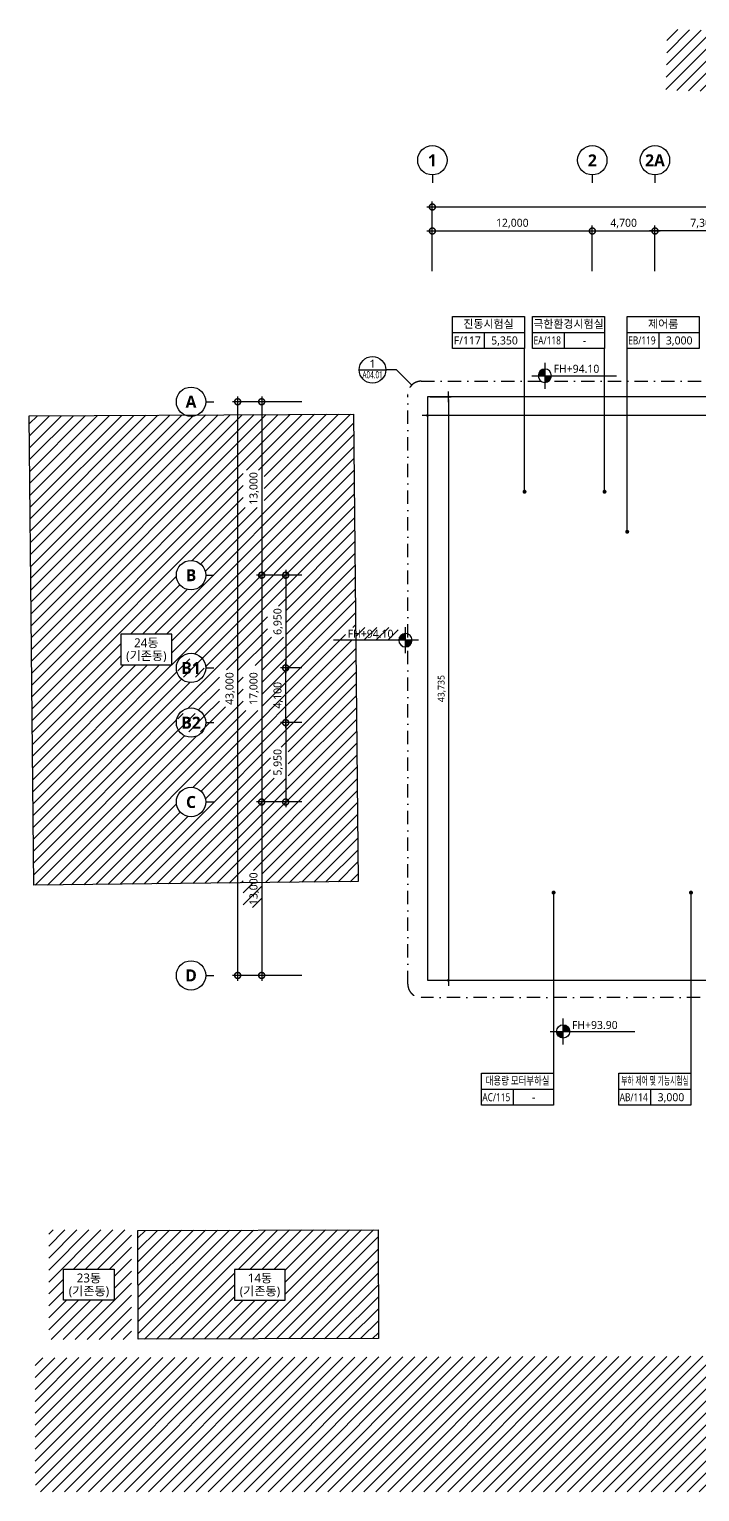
# Model space of a CAD drawing. Header units: millimetres. Extents: x -145104 to 501096, y 3876 to 113496.
# Drawn here: x 12062 to 62355, y 3876 to 113496 of the extents above; entities that cross this region are included whole.
import ezdxf
from ezdxf.enums import TextEntityAlignment as Align

# ---------------------------------------------------------------- set-up
doc = ezdxf.new("R2010")
doc.units = ezdxf.units.MM
doc.header["$LTSCALE"] = 200
doc.linetypes.add('DASHDOT-GAUN', pattern=[10, 5, -2.5, 0, -2.5])
doc.layers.get('DEFPOINTS').update_dxf_attribs({"color": 137})
doc.layers.add('@도면수정사항', color=7, linetype='Continuous', plot=False)
doc.layers.add('AREA', color=30, linetype='Continuous', plot=False)
for name, color, linetype in [('DIM', 7, 'Continuous'), ('HAT', 8, 'Continuous'), ('PIA0-DIM', 7, 'Continuous'), ('SYM', 6, 'Continuous'), ('SYM-BUB', 3, 'Continuous'), ('SYM-LEAD', 6, 'Continuous'), ('SYM-LEVEL', 7, 'Continuous'), ('TEXT', 3, 'Continuous'), ('TEXT-NOTE', 6, 'Continuous')]:
    doc.layers.add(name, color=color, linetype=linetype)
doc.styles.add('$0$스타일1', font='malgun.ttf')
doc.styles.add('맑은고딕B', font='malgunbd.ttf')
doc.styles.add('스타일1', font='malgun.ttf')
doc.dimstyles.new('CJA', dxfattribs={"dimscale": 300, "dimtxt": 2.7, "dimasz": 1, "dimexe": 2, "dimexo": 3, "dimgap": 1, "dimtad": 1, "dimdec": 0, "dimzin": 1, "dimdsep": 46, "dimlunit": 6, "dimtxsty": '$0$스타일1', "dimblk": 'CJDOT', "dimcen": 0.09, "dimdle": 1, "dimclrd": 256, "dimclre": 256, "dimclrt": 3, "dimadec": 0, "dimazin": 0, "dimtfac": 1, "dimtdec": 0, "dimtix": 1, "dimtmove": 2, "dimatfit": 3, "dimldrblk": 'CJDOT', "dimfxl": 1, "dimtolj": 1, "dimtzin": 1, "dimarcsym": 0})
doc.dimstyles.new('DIM-QD 1', dxfattribs={"dimtxt": 3, "dimasz": 1.5, "dimexe": 1, "dimexo": 0, "dimgap": 1, "dimtad": 1, "dimdec": 3, "dimdsep": 46, "dimlunit": 6, "dimtxsty": '$0$스타일1', "dimblk1": 'ARCHTICK', "dimblk2": 'ARCHTICK', "dimsah": 1, "dimcen": 0, "dimclrd": 256, "dimclre": 256, "dimclrt": 3, "dimazin": 2, "dimtfac": 1, "dimtdec": 3, "dimtix": 1, "dimtmove": 2, "dimatfit": 3, "dimldrblk": 'ARCHTICK', "dimfxl": 1, "dimtolj": 1, "dimtzin": 0, "dimarcsym": 0})
doc.dimstyles.new('GAUN-200', dxfattribs={"dimscale": 200, "dimtxt": 3, "dimasz": 1, "dimexe": 1, "dimexo": 1, "dimgap": 1, "dimtad": 1, "dimdec": 0, "dimzin": 1, "dimdsep": 46, "dimlunit": 6, "dimtxsty": '스타일1', "dimblk": 'CJDOT', "dimcen": 0.09, "dimdle": 1, "dimclrd": 256, "dimclre": 256, "dimclrt": 3, "dimadec": 0, "dimazin": 0, "dimtfac": 1, "dimtdec": 0, "dimtix": 1, "dimtmove": 2, "dimatfit": 3, "dimldrblk": 'CJDOT', "dimfxl": 1, "dimtolj": 1, "dimtzin": 1, "dimarcsym": 0})
pattern_1 = [(45, (796.06, -323.8), (-449.0128, 449.0128), [])]

# ---------------------------------------------------------------- blocks, each defined once
blk = doc.blocks.new('_DotSmall')
at = {"color": 0, "linetype": 'ByBlock', "const_width": 0.5}
blk.add_lwpolyline([(-0.0625, 0, 1), (0.0625, 0, 1)], format="xyb", close=True, dxfattribs=at)
blk = doc.blocks.new('*D15')
at = {"layer": 'DEFPOINTS', "color": 0, "transparency": 16777216}
for p in [(27696, 85576), (33096, 85576), (33096, 42576)]:
    blk.add_point(p, dxfattribs=at)
at = {"layer": 'DIM', "color": 7, "lineweight": -2, "transparency": 16777216}
for p, q in [((32496, 85576), (27296, 85576)), ((27696, 42176), (27696, 85976)), ((32496, 42576), (27296, 42576))]:
    blk.add_line(p, q, dxfattribs=at)
at = {"layer": 'DIM', "color": 7, "lineweight": -2, "transparency": 16777216, "xscale": 900, "yscale": 900, "zscale": 900}
for p, rotation in [((27696, 85576), 90), ((27696, 42576), 270)]:
    blk.add_blockref('_DotSmall', p, dxfattribs=dict(at, rotation=rotation))
at = {"layer": 'DIM', "color": 3, "transparency": 16777216, "insert": (27136, 64076), "char_height": 600, "attachment_point": 5, "rotation": 90, "style": '$0$스타일1'}
blk.add_mtext('\\A1;43,000', dxfattribs=at)
blk = doc.blocks.new('CJDOT')
blk.add_line((-2, 0), (2, 0))
at = {"const_width": 0.5}
blk.add_lwpolyline([(-0.25, 0, 1), (0.25, 0, 1)], format="xyb", close=True, dxfattribs=at)
blk = doc.blocks.new('*D16')
at = {"layer": 'DEFPOINTS', "color": 0, "transparency": 16777216}
for p in [(33096, 85576), (29496, 72576), (33096, 72576)]:
    blk.add_point(p, dxfattribs=at)
at = {"layer": 'DIM', "color": 7, "lineweight": -2, "transparency": 16777216}
for p, q in [((32496, 85576), (29096, 85576)), ((29496, 85976), (29496, 72176)), ((32496, 72576), (29096, 72576))]:
    blk.add_line(p, q, dxfattribs=at)
at = {"layer": 'DIM', "color": 7, "lineweight": -2, "transparency": 16777216, "xscale": 900, "yscale": 900, "zscale": 900}
for p, rotation in [((29496, 85576), 90), ((29496, 72576), 270)]:
    blk.add_blockref('_DotSmall', p, dxfattribs=dict(at, rotation=rotation))
at = {"layer": 'DIM', "color": 3, "transparency": 16777216, "insert": (28934, 79076), "char_height": 600, "attachment_point": 5, "rotation": 90, "style": '$0$스타일1'}
blk.add_mtext('\\A1;13,000', dxfattribs=at)
blk = doc.blocks.new('*D17')
at = {"layer": 'DEFPOINTS', "color": 0, "transparency": 16777216}
for p in [(33096, 55576), (29496, 42576), (33096, 42576)]:
    blk.add_point(p, dxfattribs=at)
at = {"layer": 'DIM', "color": 7, "lineweight": -2, "transparency": 16777216}
for p, q in [((29496, 55976), (29496, 42176)), ((32496, 55576), (29096, 55576)), ((32496, 42576), (29096, 42576))]:
    blk.add_line(p, q, dxfattribs=at)
at = {"layer": 'DIM', "color": 7, "lineweight": -2, "transparency": 16777216, "xscale": 900, "yscale": 900, "zscale": 900}
for p, rotation in [((29496, 55576), 90), ((29496, 42576), 270)]:
    blk.add_blockref('_DotSmall', p, dxfattribs=dict(at, rotation=rotation))
at = {"layer": 'DIM', "color": 3, "transparency": 16777216, "insert": (28934, 49076), "char_height": 600, "attachment_point": 5, "rotation": 90, "style": '$0$스타일1'}
blk.add_mtext('\\A1;13,000', dxfattribs=at)
blk = doc.blocks.new('*D18')
at = {"layer": 'DEFPOINTS', "color": 0, "transparency": 16777216}
for p in [(113296, 100176), (42296, 94776), (113296, 94776)]:
    blk.add_point(p, dxfattribs=at)
at = {"layer": 'DIM', "color": 7, "lineweight": -2, "transparency": 16777216}
for p, q in [((41896, 100176), (113696, 100176)), ((42296, 95376), (42296, 100576)), ((113296, 95376), (113296, 100576))]:
    blk.add_line(p, q, dxfattribs=at)
at = {"layer": 'DIM', "color": 7, "lineweight": -2, "transparency": 16777216, "xscale": 900, "yscale": 900, "zscale": 900, "rotation": 180}
blk.add_blockref('_DotSmall', (42296, 100176), dxfattribs=at)
at = {"layer": 'DIM', "color": 7, "lineweight": -2, "transparency": 16777216, "xscale": 900, "yscale": 900, "zscale": 900}
blk.add_blockref('_DotSmall', (113296, 100176), dxfattribs=at)
at = {"layer": 'DIM', "color": 3, "transparency": 16777216, "insert": (77796, 100738), "char_height": 600, "attachment_point": 5, "style": '스타일1'}
blk.add_mtext('\\A1;71,000', dxfattribs=at)
blk = doc.blocks.new('*D22')
at = {"layer": 'DEFPOINTS', "color": 0, "transparency": 16777216}
for p in [(58996, 98376), (54296, 94776), (58996, 94776)]:
    blk.add_point(p, dxfattribs=at)
at = {"layer": 'DIM', "color": 7, "lineweight": -2, "transparency": 16777216}
for p, q in [((54296, 95376), (54296, 98776)), ((58996, 95376), (58996, 98776)), ((53896, 98376), (59396, 98376))]:
    blk.add_line(p, q, dxfattribs=at)
at = {"layer": 'DIM', "color": 7, "lineweight": -2, "transparency": 16777216, "xscale": 900, "yscale": 900, "zscale": 900, "rotation": 180}
blk.add_blockref('_DotSmall', (54296, 98376), dxfattribs=at)
at = {"layer": 'DIM', "color": 7, "lineweight": -2, "transparency": 16777216, "xscale": 900, "yscale": 900, "zscale": 900}
blk.add_blockref('_DotSmall', (58996, 98376), dxfattribs=at)
at = {"layer": 'DIM', "color": 3, "transparency": 16777216, "insert": (56646, 98937), "char_height": 600, "attachment_point": 5, "style": '스타일1'}
blk.add_mtext('\\A1;4,700', dxfattribs=at)
blk = doc.blocks.new('*D23')
at = {"layer": 'DEFPOINTS', "color": 0, "transparency": 16777216}
for p in [(54296, 98376), (42296, 94776), (54296, 94776)]:
    blk.add_point(p, dxfattribs=at)
at = {"layer": 'DIM', "color": 7, "lineweight": -2, "transparency": 16777216}
for p, q in [((42296, 95376), (42296, 98776)), ((54296, 95376), (54296, 98776)), ((41896, 98376), (54696, 98376))]:
    blk.add_line(p, q, dxfattribs=at)
at = {"layer": 'DIM', "color": 7, "lineweight": -2, "transparency": 16777216, "xscale": 900, "yscale": 900, "zscale": 900, "rotation": 180}
blk.add_blockref('_DotSmall', (42296, 98376), dxfattribs=at)
at = {"layer": 'DIM', "color": 7, "lineweight": -2, "transparency": 16777216, "xscale": 900, "yscale": 900, "zscale": 900}
blk.add_blockref('_DotSmall', (54296, 98376), dxfattribs=at)
at = {"layer": 'DIM', "color": 3, "transparency": 16777216, "insert": (48296, 98938), "char_height": 600, "attachment_point": 5, "style": '스타일1'}
blk.add_mtext('\\A1;12,000', dxfattribs=at)
blk = doc.blocks.new('NEW_BUB')
at = {"layer": 'SYM-BUB', "color": 6}
blk.add_line((0, 3), (0, 0), dxfattribs=at)
blk.add_circle((0, 8.5), 5.5, dxfattribs=at)
at = {"layer": 'SYM-BUB', "color": 3, "style": '맑은고딕B'}
blk.add_attdef('X', text='', height=4.5, dxfattribs=at).set_placement((0, 8.5), align=Align.MIDDLE)
blk = doc.blocks.new('room')
at = {"layer": 'TEXT-NOTE'}
for p, q in [((0, 0), (0, 12)), ((0, 12), (27, 12)), ((27, 12), (27, 0)), ((0, 6), (27, 6)), ((12, 0), (12, 6)), ((27, 0), (0, 0))]:
    blk.add_line(p, q, dxfattribs=at)
at = {"layer": 'TEXT-NOTE', "color": 3, "style": '스타일1'}
for tag, p in [('실명', (13.5, 9.28)), ('101', (5.53, 3.02)), ('2400', (19.5, 3))]:
    blk.add_attdef(tag, text='', height=3, dxfattribs=at).set_placement(p, align=Align.MIDDLE)
blk = doc.blocks.new('_ARCHTICK')
at = {"color": 0, "linetype": 'ByBlock', "const_width": 0.15}
blk.add_lwpolyline([(-0.5, -0.5), (0.5, 0.5)], dxfattribs=at)
blk = doc.blocks.new('DET1')
at = {"layer": 'SYM', "color": 6}
blk.add_line((0, 0), (10, 0), dxfattribs=at)
blk.add_circle((5, 0), 5, dxfattribs=at)
at = {"layer": 'SYM', "color": 3, "style": '스타일1'}
blk.add_attdef('1', text='', height=3, dxfattribs=at).set_placement((5, 2.25), align=Align.MIDDLE)
at = {"layer": 'SYM', "color": 3, "style": '스타일1', "width": 0.84071}
blk.add_attdef('A2.01', text='', height=2.7, dxfattribs=at).set_placement((1.24, -3.19), (9.23, -3.19), align=Align.FIT)
blk = doc.blocks.new('LEVEL1')
at = {"layer": 'SYM-LEVEL'}
h = blk.add_hatch(color=6, dxfattribs=at)
edge = h.paths.add_edge_path()
edge.add_ellipse((4.87, 0), major_axis=(1.77, 1.77), ratio=1, start_angle=405, end_angle=495)
edge.add_line((2.37, 0), (4.87, 0))
edge.add_line((4.87, 0), (4.87, 2.5))
edge = h.paths.add_edge_path()
edge.add_ellipse((4.87, 0), major_axis=(1.77, 1.77), ratio=1, start_angle=225, end_angle=315)
edge.add_line((7.37, 0), (4.87, 0))
edge.add_line((4.87, 0), (4.87, -2.5))
at = {"layer": 'SYM-LEVEL', "color": 6}
for p, q in [((0, 0), (9.74, 0)), ((4.87, 4.87), (4.87, -4.87)), ((9.07, 0), (31.8, 0))]:
    blk.add_line(p, q, dxfattribs=at)
blk.add_ellipse((4.87, 0), major_axis=(1.77, 1.77), ratio=1, start_param=5.497787, end_param=11.780972, dxfattribs=at)
at = {"layer": 'SYM-LEVEL', "color": 3, "style": '스타일1'}
for tag, p in [('1층-바닥마감', (8.16, 1.11)), ('EL-+100', (8.16, -3.93))]:
    blk.add_attdef(tag, p, '', height=3, dxfattribs=at)
blk = doc.blocks.new('*D147')
at = {"layer": 'DEFPOINTS', "color": 0, "transparency": 16777216}
for p in [(58996, 98376), (58996, 94776), (66296, 94776)]:
    blk.add_point(p, dxfattribs=at)
at = {"layer": 'DIM', "color": 7, "lineweight": -2, "transparency": 16777216}
for p, q in [((58996, 95376), (58996, 98776)), ((66296, 95376), (66296, 98776)), ((66696, 98376), (58596, 98376))]:
    blk.add_line(p, q, dxfattribs=at)
at = {"layer": 'DIM', "color": 7, "lineweight": -2, "transparency": 16777216, "xscale": 900, "yscale": 900, "zscale": 900, "rotation": 180}
blk.add_blockref('_DotSmall', (58996, 98376), dxfattribs=at)
at = {"layer": 'DIM', "color": 7, "lineweight": -2, "transparency": 16777216, "xscale": 900, "yscale": 900, "zscale": 900}
blk.add_blockref('_DotSmall', (66296, 98376), dxfattribs=at)
at = {"layer": 'DIM', "color": 3, "transparency": 16777216, "insert": (62646, 98937), "char_height": 600, "attachment_point": 5, "style": '스타일1'}
blk.add_mtext('\\A1;7,300', dxfattribs=at)
blk = doc.blocks.new('*D175')
at = {"layer": 'DEFPOINTS', "color": 0, "transparency": 16777216}
for p in [(41929, 85944), (41929, 42209), (43502, 42209)]:
    blk.add_point(p, dxfattribs=at)
at = {"layer": 'PIA0-DIM', "lineweight": -2, "transparency": 16777216}
for p, q in [((42129, 85944), (43702, 85944)), ((43502, 85744), (43502, 42409)), ((42129, 42209), (43702, 42209))]:
    blk.add_line(p, q, dxfattribs=at)
at = {"layer": 'PIA0-DIM', "lineweight": -2, "transparency": 16777216, "xscale": 200, "yscale": 200, "zscale": 200}
for p, rotation in [((43502, 85944), 90), ((43502, 42209), 270)]:
    blk.add_blockref('CJDOT', p, dxfattribs=dict(at, rotation=rotation))
at = {"layer": 'PIA0-DIM', "color": 3, "transparency": 16777216, "insert": (43002, 64076), "char_height": 500, "attachment_point": 5, "rotation": 90, "style": '스타일1'}
blk.add_mtext('\\A1;43,735', dxfattribs=at)
blk = doc.blocks.new('*D176')
at = {"layer": 'DEFPOINTS', "color": 0, "transparency": 16777216}
for p in [(41929, 85944), (113964, 85944), (41929, 84550)]:
    blk.add_point(p, dxfattribs=at)
at = {"layer": 'PIA0-DIM', "lineweight": -2, "transparency": 16777216}
for p, q in [((41929, 85744), (41929, 84350)), ((113964, 85744), (113964, 84350)), ((113764, 84550), (42129, 84550))]:
    blk.add_line(p, q, dxfattribs=at)
at = {"layer": 'PIA0-DIM', "lineweight": -2, "transparency": 16777216, "xscale": 200, "yscale": 200, "zscale": 200, "rotation": 180}
blk.add_blockref('CJDOT', (41929, 84550), dxfattribs=at)
at = {"layer": 'PIA0-DIM', "lineweight": -2, "transparency": 16777216, "xscale": 200, "yscale": 200, "zscale": 200}
blk.add_blockref('CJDOT', (113964, 84550), dxfattribs=at)
at = {"layer": 'PIA0-DIM', "color": 3, "transparency": 16777216, "insert": (77946, 85050), "char_height": 500, "attachment_point": 5, "style": '스타일1'}
blk.add_mtext('\\A1;72,035', dxfattribs=at)
blk = doc.blocks.new('*D194')
at = {"layer": 'DEFPOINTS', "color": 0, "transparency": 16777216}
for p in [(33096, 61526), (31296, 55576), (33096, 55576)]:
    blk.add_point(p, dxfattribs=at)
at = {"layer": 'DIM', "color": 7, "lineweight": -2, "transparency": 16777216}
for p, q in [((32496, 61526), (30896, 61526)), ((31296, 61926), (31296, 55176)), ((32496, 55576), (30896, 55576))]:
    blk.add_line(p, q, dxfattribs=at)
at = {"layer": 'DIM', "color": 7, "lineweight": -2, "transparency": 16777216, "xscale": 900, "yscale": 900, "zscale": 900}
for p, rotation in [((31296, 61526), 90), ((31296, 55576), 270)]:
    blk.add_blockref('_DotSmall', p, dxfattribs=dict(at, rotation=rotation))
at = {"layer": 'DIM', "color": 3, "transparency": 16777216, "insert": (30736, 58551), "char_height": 600, "attachment_point": 5, "rotation": 90, "style": '$0$스타일1'}
blk.add_mtext('\\A1;5,950', dxfattribs=at)
blk = doc.blocks.new('*D195')
at = {"layer": 'DEFPOINTS', "color": 0, "transparency": 16777216}
for p in [(31296, 65626), (33096, 65626), (33096, 61526)]:
    blk.add_point(p, dxfattribs=at)
at = {"layer": 'DIM', "color": 7, "lineweight": -2, "transparency": 16777216}
for p, q in [((31296, 61126), (31296, 66026)), ((32496, 65626), (30896, 65626)), ((32496, 61526), (30896, 61526))]:
    blk.add_line(p, q, dxfattribs=at)
at = {"layer": 'DIM', "color": 7, "lineweight": -2, "transparency": 16777216, "xscale": 900, "yscale": 900, "zscale": 900}
for p, rotation in [((31296, 65626), 90), ((31296, 61526), 270)]:
    blk.add_blockref('_DotSmall', p, dxfattribs=dict(at, rotation=rotation))
at = {"layer": 'DIM', "color": 3, "transparency": 16777216, "insert": (30734, 63576), "char_height": 600, "attachment_point": 5, "rotation": 90, "style": '$0$스타일1'}
blk.add_mtext('\\A1;4,100', dxfattribs=at)
blk = doc.blocks.new('*D196')
at = {"layer": 'DEFPOINTS', "color": 0, "transparency": 16777216}
for p in [(33096, 72576), (31296, 65626), (33096, 65626)]:
    blk.add_point(p, dxfattribs=at)
at = {"layer": 'DIM', "color": 7, "lineweight": -2, "transparency": 16777216}
for p, q in [((32496, 72576), (30896, 72576)), ((31296, 72976), (31296, 65226)), ((32496, 65626), (30896, 65626))]:
    blk.add_line(p, q, dxfattribs=at)
at = {"layer": 'DIM', "color": 7, "lineweight": -2, "transparency": 16777216, "xscale": 900, "yscale": 900, "zscale": 900}
for p, rotation in [((31296, 72576), 90), ((31296, 65626), 270)]:
    blk.add_blockref('_DotSmall', p, dxfattribs=dict(at, rotation=rotation))
at = {"layer": 'DIM', "color": 3, "transparency": 16777216, "insert": (30736, 69101), "char_height": 600, "attachment_point": 5, "rotation": 90, "style": '$0$스타일1'}
blk.add_mtext('\\A1;6,950', dxfattribs=at)
blk = doc.blocks.new('*D193')
at = {"layer": 'DEFPOINTS', "color": 0, "transparency": 16777216}
for p in [(33096, 72576), (29496, 55576), (33096, 55576)]:
    blk.add_point(p, dxfattribs=at)
at = {"layer": 'DIM', "color": 7, "lineweight": -2, "transparency": 16777216}
for p, q in [((32496, 72576), (29096, 72576)), ((29496, 72976), (29496, 55176)), ((32496, 55576), (29096, 55576))]:
    blk.add_line(p, q, dxfattribs=at)
at = {"layer": 'DIM', "color": 7, "lineweight": -2, "transparency": 16777216, "xscale": 900, "yscale": 900, "zscale": 900}
for p, rotation in [((29496, 72576), 90), ((29496, 55576), 270)]:
    blk.add_blockref('_DotSmall', p, dxfattribs=dict(at, rotation=rotation))
at = {"layer": 'DIM', "color": 3, "transparency": 16777216, "insert": (28934, 64076), "char_height": 600, "attachment_point": 5, "rotation": 90, "style": '$0$스타일1'}
blk.add_mtext('\\A1;17,000', dxfattribs=at)

msp = doc.modelspace()

# ---------------------------------------------------------------- hatches: boundary and pattern name
at = {"layer": 'HAT'}
h = msp.add_hatch(dxfattribs=at)
h.set_pattern_fill('ANSI31', color=256, scale=200)
h.set_pattern_definition(pattern_1)
h.paths.add_polyline_path([(74534.5, 113128.6), (59905.2, 113496.2), (59819.2, 108928.7), (71517.3, 108634.8), (71551, 109975.1), (74453.5, 109902.1)])
h = msp.add_hatch(dxfattribs=at)
h.set_pattern_fill('ANSI31', color=256, scale=200)
edge = h.paths.add_edge_path()
edge.add_line((36376, 84652.1), (24670.9, 84584))
edge.add_arc((24196.1, 85576.2), 1100, 245.091961, 295.57519, ccw=False)
edge.add_line((23732.8, 84578.5), (12061.7, 84510.6))
edge.add_line((12061.7, 84510.6), (12404.5, 49336.8))
edge.add_line((12404.5, 49336.8), (36734.2, 49610.4))
edge.add_line((36734.2, 49610.4), (36376, 84652.1))
h.paths.add_polyline_path([(18944.8, 68158.9), (22747.1, 68158.9), (22747.1, 65847.5), (18944.8, 65847.5)], flags=16)
edge = h.paths.add_edge_path(flags=16)
edge.add_arc((24196.1, 65626.2), 1100, 0, 360)
edge = h.paths.add_edge_path(flags=16)
edge.add_arc((24196.1, 72576.2), 1100, 0, 360)
edge = h.paths.add_edge_path(flags=16)
edge.add_arc((24196.1, 61526.2), 1100, 0, 360)
edge = h.paths.add_edge_path(flags=16)
edge.add_arc((24196.1, 55576.2), 1100, 0, 360)
h.paths.add_polyline_path([(27732.1, 62699.9), (27732.1, 65481.4), (26321.7, 65481.4), (26321.7, 62699.9)], flags=16)
h.paths.add_polyline_path([(29685.1, 77659.3), (29685.1, 80440.9), (28120.1, 80440.9), (28120.1, 77659.3)], flags=16)
h.paths.add_polyline_path([(31489.6, 57374.4), (31489.6, 59696.2), (30147, 59696.2), (30147, 57374.4)], flags=16)
h.paths.add_polyline_path([(29530.4, 47659.3), (29530.4, 50440.9), (28120.1, 50440.9), (28120.1, 47659.3)])
h.paths.add_polyline_path([(29530.4, 62429.8), (29530.4, 65816.2), (28120.1, 65816.2), (28120.1, 62429.8)], flags=16)
h.paths.add_polyline_path([(31296.1, 67940.3), (31296.1, 70262.1), (29942.1, 70262.1), (29942.1, 67940.3)], flags=16)
h.paths.add_polyline_path([(23572.1, 71901.2), (24820, 71901.2), (24820, 73251.2), (23572.1, 73251.2)], flags=0)
h.paths.add_polyline_path([(23563.5, 54878.3), (24828.6, 54878.3), (24828.6, 56274.1), (23563.5, 56274.1)], flags=0)
h.paths.add_polyline_path([(35793.2, 67722.1), (39732.5, 67722.1), (39732.5, 68656.9), (35793.2, 68656.9)])
h.paths.add_polyline_path([(23205.6, 64940.2), (25186.5, 64940.2), (25186.5, 66312.2), (23205.6, 66312.2)], flags=16)
h.paths.add_polyline_path([(23205.6, 60840.2), (25186.5, 60840.2), (25186.5, 62212.2), (23205.6, 62212.2)], flags=16)
h.paths.add_polyline_path([(18934.9, 65820.4), (22754.4, 65820.4), (22754.4, 67235.5), (18934.9, 67235.5)], flags=16)
h.paths.add_polyline_path([(19658.5, 66892.6), (22030.8, 66892.6), (22030.8, 68161.7), (19658.5, 68161.7)], flags=16)
h = msp.add_hatch(dxfattribs=at)
h.set_pattern_fill('ANSI31', color=256, scale=200)
h.set_pattern_definition(pattern_1)
h.paths.add_polyline_path([(19735.6, 23502), (13532.5, 23502), (13532.5, 15282.4), (19735.6, 15282.4)])
h = msp.add_hatch(dxfattribs=at)
h.set_pattern_fill('ANSI31', color=256, scale=200)
h.paths.add_polyline_path([(20208.5, 23464.4), (38245.1, 23514.9), (38249.3, 15359.4), (20226.7, 15319.1)])
h = msp.add_hatch(dxfattribs=at)
h.set_pattern_fill('ANSI31', color=256, scale=200)
h.set_pattern_definition([(45, (892.6, 118476.2), (-449.0128, 449.0128), [])])
h.paths.add_polyline_path([(113866.1, 14146.2), (12499.4, 13919.9), (12521.9, 3876.2), (113862.6, 3876.2)])

# ---------------------------------------------------------------- linework, layer by layer
at = {"layer": '@도면수정사항'}
msp.add_lwpolyline([(20208.5, 23464.4), (38245.1, 23514.9), (38249.3, 15359.4), (20226.7, 15319.1)], close=True, dxfattribs=at)
at = {"layer": 'AREA'}
msp.add_lwpolyline([(113963.6, 56478.7), (113656.1, 56478.7), (113656.1, 72208.7), (113963.6, 72208.7), (113963.6, 85943.7), (41928.6, 85943.7), (41928.6, 42208.9), (113963.6, 42208.9)], close=True, dxfattribs=at)
at = {"layer": 'DEFPOINTS'}
msp.add_lwpolyline([(12061.7, 84510.6), (36376, 84652.1), (36734.2, 49610.4), (12404.5, 49336.8)], close=True, dxfattribs=at)
at = {"layer": 'SYM', "color": 6}
msp.add_lwpolyline([(40751.1, 86821.2), (39604.6, 87968.2), (38804.6, 87968.2)], dxfattribs=at)
at = {"layer": 'SYM', "color": 3, "linetype": 'DASHDOT-GAUN'}
msp.add_lwpolyline([(41458, 87114), (76375.7, 87114, -0.41421356), (77375.7, 86114), (77375.7, 41914, -0.41421356), (76375.7, 40914), (41458, 40914, -0.41421356), (40458, 41914), (40458, 86114, -0.41421356)], format="xyb", close=True, dxfattribs=at)

# ---------------------------------------------------------------- block references
ref = msp.add_blockref('DET1', (36804.6, 87968.2), dxfattribs=dict(xscale=200.0000000000001, yscale=200.0000000000001, zscale=200.0000000000001))
ref.add_attrib('A2.01', 'A04.01', dxfattribs={"layer": 'SYM', "color": 3, "height": 540, "style": '스타일1', "width": 0.658498}).set_placement((37053.5, 87330.1), (38577.3, 87330.1), align=Align.FIT)
ref.add_attrib('1', '1', dxfattribs={"layer": 'SYM', "color": 3, "height": 600, "style": '스타일1'}).set_placement((37804.6, 88418.2), align=Align.MIDDLE)
at = {"layer": 'SYM-BUB', "xscale": 200.0000000000001, "yscale": 200.0000000000001, "zscale": 200.0000000000001}
for p, values in [((42296.1, 101976.2), {'X': '1'}), ((54296.1, 101976.2), {'X': '2'}), ((58996.1, 101976.2), {'X': '2A'})]:
    msp.add_blockref('NEW_BUB', p, dxfattribs=at).add_auto_attribs(values)
at = {"layer": 'SYM-BUB'}
ref = msp.add_blockref('NEW_BUB', (25896.1, 85576.2), dxfattribs=dict(at, xscale=200.0000000000001, yscale=200.0000000000001, zscale=200.0000000000001, rotation=90))
ref.add_attrib('X', 'A', dxfattribs={"color": 3, "height": 900, "style": '맑은고딕B'}).set_placement((24196.1, 85576.2), align=Align.MIDDLE)
ref = msp.add_blockref('NEW_BUB', (25896.1, 72576.2), dxfattribs=dict(at, xscale=200.0000000000001, yscale=200.0000000000001, zscale=200.0000000000001, rotation=90))
ref.add_attrib('X', 'B', dxfattribs={"color": 3, "height": 900, "style": '맑은고딕B'}).set_placement((24196.1, 72576.2), align=Align.MIDDLE)
ref = msp.add_blockref('NEW_BUB', (25896.1, 61526.2), dxfattribs=dict(at, xscale=200.0000000000001, yscale=200.0000000000001, zscale=200.0000000000001, rotation=90))
ref.add_attrib('X', 'B2', dxfattribs={"color": 3, "height": 900, "style": '맑은고딕B'}).set_placement((24196.1, 61526.2), align=Align.MIDDLE)
ref = msp.add_blockref('NEW_BUB', (25896.1, 55576.2), dxfattribs=dict(at, xscale=200.0000000000001, yscale=200.0000000000001, zscale=200.0000000000001, rotation=90))
ref.add_attrib('X', 'C', dxfattribs={"color": 3, "height": 900, "style": '맑은고딕B'}).set_placement((24196.1, 55576.2), align=Align.MIDDLE)
ref = msp.add_blockref('NEW_BUB', (25896.1, 42576.2), dxfattribs=dict(at, xscale=200.0000000000001, yscale=200.0000000000001, zscale=200.0000000000001, rotation=90))
ref.add_attrib('X', 'D', dxfattribs={"color": 3, "height": 900, "style": '맑은고딕B'}).set_placement((24196.1, 42576.2), align=Align.MIDDLE)
at = {"layer": 'SYM-LEVEL'}
ref = msp.add_blockref('LEVEL1', (49759.6, 87527.8), dxfattribs=dict(at, xscale=200.0000000000001, yscale=200.0000000000001, zscale=200.0000000000001))
ref.add_attrib('1층-바닥마감', 'FH+94.10', (51391.1, 87748.9), dxfattribs={"color": 3, "height": 600, "style": '스타일1'})
ref = msp.add_blockref('LEVEL1', (41252.1, 67702), dxfattribs=dict(at, xscale=200.0000000000001, yscale=200.0000000000001, zscale=200.0000000000001, rotation=180))
ref.add_attrib('EL-+100', 'FH+94.10', (35949, 67888), dxfattribs={"color": 3, "height": 600, "style": '스타일1'})
ref = msp.add_blockref('LEVEL1', (51135.4, 38378), dxfattribs=dict(at, xscale=-200.0000000000001, yscale=200.0000000000001, zscale=200.0000000000001, rotation=180))
ref.add_attrib('EL-+100', 'FH+93.90', (52766.8, 38564), dxfattribs={"color": 3, "height": 600, "style": '스타일1'})
at = {"layer": 'TEXT-NOTE'}
ref = msp.add_blockref('room', (43810.6, 89571), dxfattribs=dict(at, xscale=200, yscale=200, zscale=200))
ref.add_attrib('2400', '5,350', dxfattribs={"color": 3, "height": 600, "style": '스타일1'}).set_placement((47710.6, 90171), align=Align.MIDDLE_CENTER)
ref.add_attrib('101', 'F/117', dxfattribs={"color": 3, "height": 600, "style": '스타일1'}).set_placement((44915.8, 90174.6), align=Align.MIDDLE)
ref.add_attrib('실명', '진동시험실', dxfattribs={"color": 3, "height": 600, "style": '스타일1'}).set_placement((46510.6, 91427.5), align=Align.MIDDLE)
ref = msp.add_blockref('room', (49810.6, 89571), dxfattribs=dict(at, xscale=200, yscale=200, zscale=200))
ref.add_attrib('2400', '-', dxfattribs={"color": 3, "height": 600, "style": '스타일1'}).set_placement((53710.6, 90171), align=Align.MIDDLE_CENTER)
ref.add_attrib('101', 'EA/118', dxfattribs={"color": 3, "height": 600, "style": '스타일1', "width": 0.8}).set_placement((50915.8, 90174.6), align=Align.MIDDLE)
ref.add_attrib('실명', '극한환경시험실', dxfattribs={"color": 3, "height": 600, "style": '스타일1'}).set_placement((52510.6, 91427.5), align=Align.MIDDLE)
ref = msp.add_blockref('room', (56910.6, 89571), dxfattribs=dict(at, xscale=200, yscale=200, zscale=200))
ref.add_attrib('2400', '3,000', dxfattribs={"color": 3, "height": 600, "style": '스타일1'}).set_placement((60810.6, 90171), align=Align.MIDDLE_CENTER)
ref.add_attrib('101', 'EB/119', dxfattribs={"color": 3, "height": 600, "style": '스타일1', "width": 0.8}).set_placement((58015.8, 90174.6), align=Align.MIDDLE)
ref.add_attrib('실명', '제어룸', dxfattribs={"color": 3, "height": 600, "style": '스타일1'}).set_placement((59610.6, 91427.5), align=Align.MIDDLE)
ref = msp.add_blockref('room', (45990.7, 32846.8), dxfattribs=dict(at, xscale=200, yscale=200, zscale=200))
ref.add_attrib('2400', '-', dxfattribs={"color": 3, "height": 600, "style": '스타일1'}).set_placement((49890.7, 33446.8), align=Align.MIDDLE_CENTER)
ref.add_attrib('101', 'AC/115', dxfattribs={"color": 3, "height": 600, "style": '스타일1', "width": 0.8}).set_placement((47096, 33450.4), align=Align.MIDDLE)
ref.add_attrib('실명', '대용량 모터부하실', dxfattribs={"color": 3, "height": 600, "style": '스타일1', "width": 0.75}).set_placement((48690.7, 34703.2), align=Align.MIDDLE)
ref = msp.add_blockref('room', (56294.8, 32846.8), dxfattribs=dict(at, xscale=200, yscale=200, zscale=200))
ref.add_attrib('2400', '3,000', dxfattribs={"color": 3, "height": 600, "style": '스타일1'}).set_placement((60194.8, 33446.8), align=Align.MIDDLE_CENTER)
ref.add_attrib('101', 'AB/114', dxfattribs={"color": 3, "height": 600, "style": '스타일1', "width": 0.8}).set_placement((57400.1, 33450.4), align=Align.MIDDLE)
ref.add_attrib('실명', '부하 제어 및 기능시험실', dxfattribs={"color": 3, "height": 600, "style": '스타일1', "width": 0.6}).set_placement((58994.8, 34703.2), align=Align.MIDDLE)

# ---------------------------------------------------------------- dimensions: what is measured, and where the dimension line sits
at = {"layer": 'DIM'}
dim = msp.add_linear_dim(base=(113296.1, 100176.2), p1=(42296.1, 94776.2), p2=(113296.1, 94776.2), angle=180, dimstyle='CJA', override={"dimscale": 200, "dimtxt": 3, "dimasz": 4.5, "dimtxsty": '스타일1', "dimblk1": 'DotSmall', "dimblk2": 'DotSmall', "dimsah": 1, "dimdle": 2, "dimclrd": 7, "dimclre": 7}, dxfattribs=at)
dim.commit()
dim.dimension.update_dxf_attribs({"geometry": '*D18', "text_midpoint": (77796.1, 100738.1), "dimtype": 160})
for base, p1, p2, picture, middle in [((54296.1, 98376.2), (42296.1, 94776.2), (54296.1, 94776.2), '*D23', (48296.1, 98938.1)), ((58996.1, 98376.2), (54296.1, 94776.2), (58996.1, 94776.2), '*D22', (56646.1, 98936.5))]:
    dim = msp.add_linear_dim(base=base, p1=p1, p2=p2, dimstyle='CJA', override={"dimscale": 200, "dimtxt": 3, "dimasz": 4.5, "dimtxsty": '스타일1', "dimblk1": 'DotSmall', "dimblk2": 'DotSmall', "dimsah": 1, "dimdle": 2, "dimclrd": 7, "dimclre": 7}, dxfattribs=at)
    dim.commit()
    dim.dimension.update_dxf_attribs({"geometry": picture, "text_midpoint": middle})
for base, p1, p2, angle, override, picture, middle in [((58996.1, 98376.2), (66296.1, 94776.2), (58996.1, 94776.2), 180, {"dimscale": 200, "dimtxt": 3, "dimasz": 4.5, "dimtxsty": '스타일1', "dimblk1": 'DotSmall', "dimblk2": 'DotSmall', "dimsah": 1, "dimdle": 2, "dimclrd": 7, "dimclre": 7}, '*D147', (62646.1, 98936.5)), ((27696.1, 85576.2), (33096.1, 42576.2), (33096.1, 85576.2), 270, {"dimscale": 200, "dimtxt": 3, "dimasz": 4.5, "dimblk1": 'DotSmall', "dimblk2": 'DotSmall', "dimsah": 1, "dimdle": 2, "dimclrd": 7, "dimclre": 7}, '*D15', (27135.7, 64076.2)), ((29496.1, 72576.2), (33096.1, 85576.2), (33096.1, 72576.2), 90, {"dimscale": 200, "dimtxt": 3, "dimasz": 4.5, "dimblk1": 'DotSmall', "dimblk2": 'DotSmall', "dimsah": 1, "dimdle": 2, "dimclrd": 7, "dimclre": 7}, '*D16', (28934.1, 79076.2)), ((29496.1, 55576.2), (33096.1, 72576.2), (33096.1, 55576.2), 90, {"dimscale": 200, "dimtxt": 3, "dimasz": 4.5, "dimblk1": 'DotSmall', "dimblk2": 'DotSmall', "dimsah": 1, "dimdle": 2, "dimclrd": 7, "dimclre": 7}, '*D193', (28934.1, 64076.2)), ((31296.1, 65626.2), (33096.1, 72576.2), (33096.1, 65626.2), 270, {"dimscale": 200, "dimtxt": 3, "dimasz": 4.5, "dimblk1": 'DotSmall', "dimblk2": 'DotSmall', "dimsah": 1, "dimdle": 2, "dimclrd": 7, "dimclre": 7}, '*D196', (30735.7, 69101.2)), ((31296.1, 65626.2), (33096.1, 61526.2), (33096.1, 65626.2), 90, {"dimscale": 200, "dimtxt": 3, "dimasz": 4.5, "dimblk1": 'DotSmall', "dimblk2": 'DotSmall', "dimsah": 1, "dimdle": 2, "dimclrd": 7, "dimclre": 7}, '*D195', (30734.1, 63576.2)), ((31296.1, 55576.2), (33096.1, 61526.2), (33096.1, 55576.2), 270, {"dimscale": 200, "dimtxt": 3, "dimasz": 4.5, "dimblk1": 'DotSmall', "dimblk2": 'DotSmall', "dimsah": 1, "dimdle": 2, "dimclrd": 7, "dimclre": 7}, '*D194', (30735.7, 58551.2)), ((29496.1, 42576.2), (33096.1, 55576.2), (33096.1, 42576.2), 270, {"dimscale": 200, "dimtxt": 3, "dimasz": 4.5, "dimblk1": 'DotSmall', "dimblk2": 'DotSmall', "dimsah": 1, "dimdle": 2, "dimclrd": 7, "dimclre": 7}, '*D17', (28934.1, 49076.2))]:
    dim = msp.add_linear_dim(base=base, p1=p1, p2=p2, angle=angle, dimstyle='CJA', override=override, dxfattribs=at)
    dim.commit()
    dim.dimension.update_dxf_attribs({"geometry": picture, "text_midpoint": middle})
at = {"layer": 'PIA0-DIM'}
dim = msp.add_linear_dim(base=(41928.6, 84549.8), p1=(113963.6, 85943.7), p2=(41928.6, 85943.7), dimstyle='GAUN-200', override={"dimtxt": 2.5}, dxfattribs=at)
dim.commit()
dim.dimension.update_dxf_attribs({"geometry": '*D176', "text_midpoint": (77946.1, 85050.1)})
dim = msp.add_linear_dim(base=(43502.1, 42208.9), p1=(41928.6, 85943.7), p2=(41928.6, 42208.9), angle=90, dimstyle='GAUN-200', override={"dimtxt": 2.5}, dxfattribs=at)
dim.commit()
dim.dimension.update_dxf_attribs({"geometry": '*D175', "text_midpoint": (43001.8, 64076.3)})

# ---------------------------------------------------------------- leaders
at = {"layer": 'SYM-LEAD'}
for points in [[(49210.6, 78832.3), (49210.6, 88991.4), (49210.6, 89571)], [(55210.6, 78832.3), (55210.6, 88991.4), (55210.6, 89571)], [(56910.6, 75832.3), (56910.6, 88991.4), (56910.6, 89571)], [(51390.7, 48785.5), (51390.7, 40126.4), (51390.7, 35246.8)], [(61694.8, 48785.5), (61694.8, 40126.4), (61694.8, 35246.8)]]:
    msp.add_leader(points, dimstyle='DIM-QD 1', override={"dimscale": 200, "dimasz": 1.5, "dimtad": 0, "dimclrd": 6, "dimldrblk": 'DOT'}, dxfattribs=at)

# ---------------------------------------------------------------- next in the draw order: wipeouts: each hides what was drawn before it
for points in [[(18944.8, 68158.9), (18944.8, 65847.5), (22747.1, 65847.5), (22747.1, 68158.9)], [(14639.3, 20547.6), (14639.3, 18236.3), (18441.6, 18236.3), (18441.6, 20547.6)], [(27464.7, 20542.7), (27464.7, 18231.4), (31267, 18231.4), (31267, 20542.7)]]:
    msp.add_wipeout(points)

# ---------------------------------------------------------------- next in the draw order: linework, layer by layer
for points in [[(22747.1, 68158.9), (18944.8, 68158.9), (18944.8, 65847.5), (22747.1, 65847.5)], [(14639.3, 20547.6), (18441.6, 20547.6), (18441.6, 18236.3), (14639.3, 18236.3)], [(31267, 20542.7), (27464.7, 20542.7), (27464.7, 18231.4), (31267, 18231.4)]]:
    msp.add_lwpolyline(points, close=True)

# ---------------------------------------------------------------- next in the draw order: block references
at = {"layer": 'SYM-BUB'}
ref = msp.add_blockref('NEW_BUB', (25896.1, 65626.2), dxfattribs=dict(at, xscale=200.0000000000001, yscale=200.0000000000001, zscale=200.0000000000001, rotation=90))
ref.add_attrib('X', 'B1', dxfattribs={"color": 3, "height": 900, "style": '맑은고딕B'}).set_placement((24196.1, 65626.2), align=Align.MIDDLE)

# ---------------------------------------------------------------- next in the draw order: texts
at = {"layer": 'TEXT', "style": '스타일1'}
for s, p in [('(기존동)', (20844.7, 66540.8)), ('24동', (20844.7, 67511.8)), ('23동', (16539.1, 19900.5)), ('14동', (29364.6, 19895.6)), ('(기존동)', (16539.1, 18929.6)), ('(기존동)', (29364.6, 18924.7))]:
    msp.add_text(s, height=666.67, dxfattribs=at).set_placement(p, align=Align.MIDDLE_CENTER)

doc.saveas('drawing.dxf')
